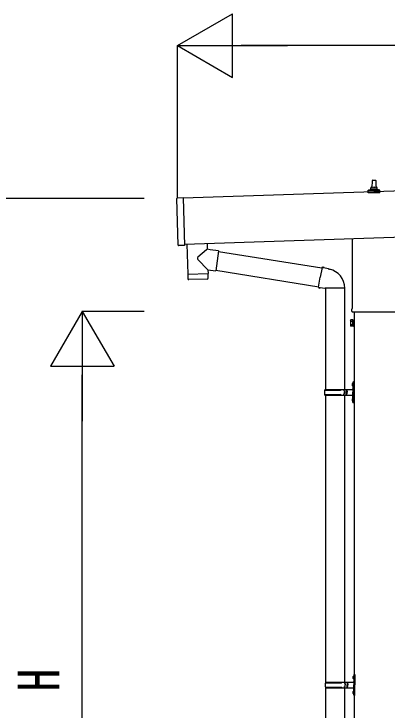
# Model space of a CAD drawing. Units: millimetres, scale not verified. Extents: x -16820 to 16820, y -11880 to 11880.
# Drawn here: x -5409 to -4234, y -1014 to 1180 of the extents above; entities that cross this region are included whole.
import ezdxf
from ezdxf.enums import TextEntityAlignment as Align

# ---------------------------------------------------------------- set-up
doc = ezdxf.new("R2010")
doc.units = ezdxf.units.MM
doc.header["$LTSCALE"] = 50
for name, color, linetype in [('0-5_YKK_13', 4, 'Continuous'), ('0-6_YKK_A1', 4, 'Continuous'), ('0-7_YKK_D', 6, 'Continuous')]:
    doc.layers.add(name, color=color, linetype=linetype)
doc.styles.add('ＭＳ ゴシック', font='')
doc.styles.get('ＭＳ ゴシック').set_extended_font_data('MS Gothic')

msp = doc.modelspace()

# ---------------------------------------------------------------- linework, layer by layer
at = {"layer": '0-5_YKK_13'}
for p, q in [((-4280.92, 632.26), (-4280.19, 655.79)), ((-4279.19, 656.76), (-4270.65, 656.76)), ((-4269.65, 655.79), (-4268.92, 632.26)), ((-4293.17, 616.76), (-4293.17, 624.47)), ((-4256.67, 616.76), (-4293.17, 616.76)), ((-4292.79, 625.26), (-4257.05, 625.26)), ((-4292.41, 625.45), (-4285.69, 627.08)), ((-4285.3, 627.26), (-4264.54, 627.26)), ((-4284.92, 628.05), (-4284.92, 632.26)), ((-4283.92, 632.26), (-4265.92, 632.26)), ((-4264.92, 628.05), (-4264.92, 632.26)), ((-4257.44, 625.45), (-4264.16, 627.08)), ((-4256.67, 616.76), (-4256.67, 624.47)), ((-4891.13, 451.3), (-4896.06, 599.22)), ((-4876.1, 600.88), (-4895.09, 600.25)), ((-4343.22, 252.77), (-4343.22, 472.14)), ((-4800.64, 456.9), (-4800.03, 438.71)), ((-4764.43, 433.65), (-4773.39, 370.59)), ((-4764.69, 431.83), (-4438.79, 379.94)), ((-4797.87, 374.07), (-4829.37, 406.58)), ((-4797.87, 374.07), (-4773.39, 370.59)), ((-4797.87, 374.07), (-4797.47, 362.06)), ((-4438.47, 381.76), (-4444, 350.39)), ((-4438.47, 381.76), (-4437.33, 383.74)), ((-4437.33, 383.74), (-4433.76, 383.11)), ((-4433.76, 383.11), (-4433.35, 380.76)), ((-4418.83, 377.94), (-4417.15, 376.31)), ((-4417.15, 376.31), (-4415.03, 375.86)), ((-4861.41, 358.93), (-4860.74, 345.89)), ((-4856.94, 360.08), (-4856.89, 359.08)), ((-4801.97, 361.91), (-4801.96, 360.91)), ((-4773.13, 372.42), (-4449.21, 320.84)), ((-4800.13, 344.96), (-4857.64, 343.04)), ((-4449.53, 319.02), (-4444, 350.39)), ((-4449.53, 319.02), (-4449.13, 316.77)), ((-4449.53, 319.02), (-4444.38, 318.21)), ((-4449.13, 316.77), (-4445.57, 316.14)), ((-4445.57, 316.14), (-4444.38, 318.21)), ((-4444.38, 318.21), (-4429.77, 315.89)), ((-4429.77, 315.89), (-4427.57, 316.88)), ((-4367.27, 316.48), (-4428.46, 316.48)), ((-4427.42, 316.48), (-4427.42, -3)), ((-4367.42, 316.48), (-4367.42, -3)), ((-4344.92, 244), (-4344.92, 249.5)), ((-4206.98, 240.5), (-4342.86, 240.5)), ((-4348.92, 214.5), (-4348.16, 215.81)), ((-4348.92, 214.5), (-4348.92, 197.5)), ((-4348.92, 197.5), (-4348.16, 196.19)), ((-4341.92, 210.91), (-4348.16, 210.91)), ((-4341.92, 201.09), (-4348.16, 201.09)), ((-4341.92, 196.19), (-4348.16, 196.19)), ((-4339.42, 196.8), (-4341.92, 196.8)), ((-4343.72, 14.15), (-4341.68, 13.15)), ((-4342.45, 16.15), (-4341.82, 16.15)), ((-4342.45, 16.15), (-4342.45, 7.85)), ((-4342.45, 7.85), (-4341.82, 7.85)), ((-4341.82, 16.15), (-4341.82, 7.85)), ((-4341.82, 16.15), (-4341.42, 15.75)), ((-4341.82, 7.85), (-4341.42, 8.25)), ((-4341.68, 13.15), (-4341.07, 12)), ((-4341.42, 20), (-4338.42, 21.5)), ((-4341.42, 20), (-4341.42, -12)), ((-4341.42, 15.75), (-4341.42, 8.25)), ((-4338.42, 21.5), (-4338.42, -12)), ((-4338.42, 21.5), (-4337.42, 21.5)), ((-4337.42, 21.5), (-4337.42, -12)), ((-4430.42, -5), (-4380.09, -5)), ((-4430.42, -19), (-4380.09, -19)), ((-4429.42, -3), (-4343.42, -3)), ((-4429.42, -3), (-4429.42, -5)), ((-4429.42, -21), (-4429.42, -19)), ((-4429.42, -21), (-4343.42, -21)), ((-4427.42, -21), (-4427.42, -925.5)), ((-4370.42, -3), (-4370.42, -7.5)), ((-4370.42, -7.5), (-4368.42, -7.5)), ((-4370.42, -21), (-4370.42, -16.5)), ((-4370.42, -16.5), (-4368.42, -16.5)), ((-4368.42, -7.5), (-4368.42, -12)), ((-4368.42, -16.5), (-4368.42, -12)), ((-4367.42, -21), (-4367.42, -925.5)), ((-4362.42, -3), (-4362.42, -12)), ((-4362.42, -7.5), (-4359.42, -7.5)), ((-4362.42, -21), (-4362.42, -12)), ((-4362.42, -16.5), (-4359.42, -16.5)), ((-4359.42, -7.5), (-4359.42, -12)), ((-4359.42, -16.5), (-4359.42, -12)), ((-4341.42, -44), (-4341.42, -12)), ((-4338.42, -45.5), (-4338.42, -12)), ((-4337.42, -45.5), (-4337.42, -12)), ((-4343.72, -33.85), (-4341.68, -34.85)), ((-4342.45, -31.85), (-4341.82, -31.85)), ((-4342.45, -31.85), (-4342.45, -40.15)), ((-4342.45, -40.15), (-4341.82, -40.15)), ((-4341.82, -31.85), (-4341.82, -40.15)), ((-4341.82, -31.85), (-4341.42, -32.25)), ((-4341.82, -40.15), (-4341.42, -39.75)), ((-4341.68, -34.85), (-4341.07, -36)), ((-4341.42, -32.25), (-4341.42, -39.75)), ((-4341.42, -44), (-4338.42, -45.5)), ((-4338.42, -45.5), (-4337.42, -45.5)), ((-4341.22, -908.35), (-4339.18, -909.35)), ((-4339.95, -906.35), (-4339.32, -906.35)), ((-4339.95, -906.35), (-4339.95, -914.65)), ((-4339.95, -914.65), (-4339.32, -914.65)), ((-4339.32, -906.35), (-4339.32, -914.65)), ((-4339.32, -906.35), (-4338.92, -906.75)), ((-4339.32, -914.65), (-4338.92, -914.25)), ((-4339.18, -909.35), (-4338.57, -910.5)), ((-4338.92, -902.5), (-4335.92, -901)), ((-4338.92, -902.5), (-4338.92, -934.5)), ((-4338.92, -906.75), (-4338.92, -914.25)), ((-4335.92, -901), (-4335.92, -934.5)), ((-4335.92, -901), (-4334.92, -901)), ((-4334.92, -901), (-4334.92, -934.5)), ((-4427.92, -927.5), (-4377.59, -927.5)), ((-4427.92, -941.5), (-4377.59, -941.5)), ((-4426.92, -925.5), (-4340.92, -925.5)), ((-4426.92, -925.5), (-4426.92, -927.5)), ((-4426.92, -943.5), (-4426.92, -941.5)), ((-4367.92, -925.5), (-4367.92, -930)), ((-4367.92, -930), (-4365.92, -930)), ((-4367.92, -943.5), (-4367.92, -939)), ((-4367.92, -939), (-4365.92, -939)), ((-4365.92, -930), (-4365.92, -934.5)), ((-4365.92, -939), (-4365.92, -934.5)), ((-4359.92, -925.5), (-4359.92, -934.5)), ((-4359.92, -930), (-4356.92, -930)), ((-4359.92, -943.5), (-4359.92, -934.5)), ((-4359.92, -939), (-4356.92, -939)), ((-4356.92, -930), (-4356.92, -934.5)), ((-4356.92, -939), (-4356.92, -934.5)), ((-4338.92, -966.5), (-4338.92, -934.5)), ((-4335.92, -968), (-4335.92, -934.5)), ((-4334.92, -968), (-4334.92, -934.5)), ((-4427.42, -943.49), (-4427.42, -1848)), ((-4426.92, -943.5), (-4340.92, -943.5)), ((-4367.42, -943.49), (-4367.42, -1848)), ((-4341.22, -956.35), (-4339.18, -957.35)), ((-4339.95, -954.35), (-4339.32, -954.35)), ((-4339.95, -954.35), (-4339.95, -962.65)), ((-4339.95, -962.65), (-4339.32, -962.65)), ((-4339.32, -954.35), (-4339.32, -962.65)), ((-4339.32, -954.35), (-4338.92, -954.75)), ((-4339.32, -962.65), (-4338.92, -962.25)), ((-4339.18, -957.35), (-4338.57, -958.5)), ((-4338.92, -954.75), (-4338.92, -962.25)), ((-4338.92, -966.5), (-4335.92, -968)), ((-4335.92, -968), (-4334.92, -968))]:
    msp.add_line(p, q, dxfattribs=at)
for points in [[(-4876.1, 600.88), (-4871.11, 450.96), (-4890.09, 450.33)], [(-4864.6, 454.77), (-4861.44, 359.93), (-4797.47, 362.06)], [(-4800.03, 438.71), (-4802.12, 436.95), (-4829.33, 413.91)], [(-4764.43, 433.65), (-4790.34, 437.34), (-4800.03, 438.71)], [(-4438.47, 381.76), (-4433.35, 380.76), (-4418.83, 377.94)], [(-4797.23, 348.01), (-4797.44, 361.06), (-4861.41, 358.93)], [(-4341.92, 196.19), (-4341.92, 215.81), (-4348.16, 215.81)], [(-4341.92, 196.8), (-4341.92, 215.2), (-4339.42, 215.2)], [(-4343.72, 9.85), (-4341.68, 10.85), (-4341.07, 12)], [(-4343.72, -38.15), (-4341.68, -37.15), (-4341.07, -36)], [(-4341.22, -912.65), (-4339.18, -911.65), (-4338.57, -910.5)], [(-4341.22, -960.65), (-4339.18, -959.65), (-4338.57, -958.5)]]:
    msp.add_lwpolyline(points, dxfattribs=at)
msp.add_lwpolyline([(-4339.42, 195.5), (-4339.42, 216.5), (-4337.42, 216.5), (-4337.42, 195.5)], close=True, dxfattribs=at)
for centre, radius, start, end in [((-4279.19, 655.76), 1, 90, 178.60509), ((-4270.65, 655.76), 1, 1.39491, 90), ((-4292.17, 624.47), 1, 103.62699, 180), ((-4285.92, 628.05), 1, 283.62699, 0), ((-4280.84, 631.63), 4.13, 90, 171.17633), ((-4283.92, 631.26), 1, 90, 180), ((-4271.59, 632.26), 4.83, 133.60282, 180), ((-4278.25, 632.26), 4.83, 0, 46.39718), ((-4269.01, 631.63), 4.13, 8.82367, 90), ((-4265.92, 631.26), 1, 0, 90), ((-4263.92, 628.05), 1, 180, 256.37301), ((-4257.67, 624.47), 1, 0, 76.37301), ((-4895.06, 599.25), 1, 91.90915, 181.90915), ((-4890.13, 451.33), 1, 181.90915, 271.90915), ((-4825.95, 410.23), 5, 132.56466, 226.88314), ((-4427.57, 316.88), 60.3, 359.62495, 78), ((-4857.75, 346.04), 3, 182.90915, 271.95747), ((-4800.23, 347.96), 3, 271.90915, 0.90915), ((-4340.92, 249.5), 4, 125.09963, 180), ((-4340.92, 244), 4, 180, 194.47751), ((-4340.92, 244), 4, 194.47751, 241.04498), ((-4344.58, 213.36), 4.34, 145.61575, 214.38425), ((-4344.58, 198.64), 4.34, 145.61575, 214.38425), ((-4332.68, 206), 16.24, 162.41205, 197.58795), ((-4338.12, 12), 6, 136.21765, 223.78235), ((-4381.67, -12), 49.25, 171.82876, 180.00002), ((-4381.67, -12), 49.25, 180.00002, 188.17127), ((-4380.09, -3), 2, 270, 359.99998), ((-4380.09, -21), 2, 0.00005, 90.00004), ((-4343.42, -1), 2, 270, 359.99998), ((-4343.42, -23), 2, 0.00005, 90.00004), ((-4338.12, -36), 6, 136.21765, 223.78235), ((-4335.62, -910.5), 6, 136.21765, 223.78235), ((-4379.17, -934.5), 49.25, 171.82876, 180.00002), ((-4379.17, -934.5), 49.25, 180.00002, 188.17127), ((-4377.59, -925.5), 2, 270, 359.99998), ((-4377.59, -943.5), 2, 0.00005, 90.00004), ((-4340.92, -923.5), 2, 270, 359.99998), ((-4335.62, -958.5), 6, 136.21765, 223.78235), ((-4340.92, -945.5), 2, 0.00005, 90.00004)]:
    msp.add_arc(centre, radius, start, end, dxfattribs=at)
at = {"layer": '0-6_YKK_A1'}
for p, q in [((515.96, 779.17), (-4876.06, 599.46)), ((-4871.23, 454.54), (520.79, 634.28)), ((-4337.42, 240.5), (-4337.42, -2557))]:
    msp.add_line(p, q, dxfattribs=at)
at = {"layer": '0-7_YKK_D'}
for p, q in [((-4893.52, 1080.45), (-4720.32, 1180.45)), ((-4720.32, 980.45), (-4720.32, 1180.45)), ((-4893.52, 599.95), (-4893.52, 1081.45)), ((-4893.52, 1080.45), (-4720.32, 980.45)), ((-4893.52, 1080.45), (-4547.11, 1080.45)), ((338.26, 1080.45), (-4693.52, 1080.45)), ((-4998.56, 598.95), (-5494.52, 598.95)), ((-5193.52, 243), (-5293.52, 69.79)), ((-4998.56, 243), (-5194.52, 243)), ((-5193.52, 243), (-5093.52, 69.79)), ((-5193.52, 243), (-5193.52, -103.41)), ((-5293.52, 69.79), (-5093.52, 69.79)), ((-5193.52, -1857), (-5193.52, 43))]:
    msp.add_line(p, q, dxfattribs=at)

# ---------------------------------------------------------------- texts
at = {"layer": '0-7_YKK_D', "style": 'ＭＳ ゴシック', "width": 0.8}
msp.add_text('H', height=132, rotation=90, dxfattribs=at).set_placement((-5225.52, -955), align=Align.BOTTOM_LEFT)

doc.saveas('drawing.dxf')
